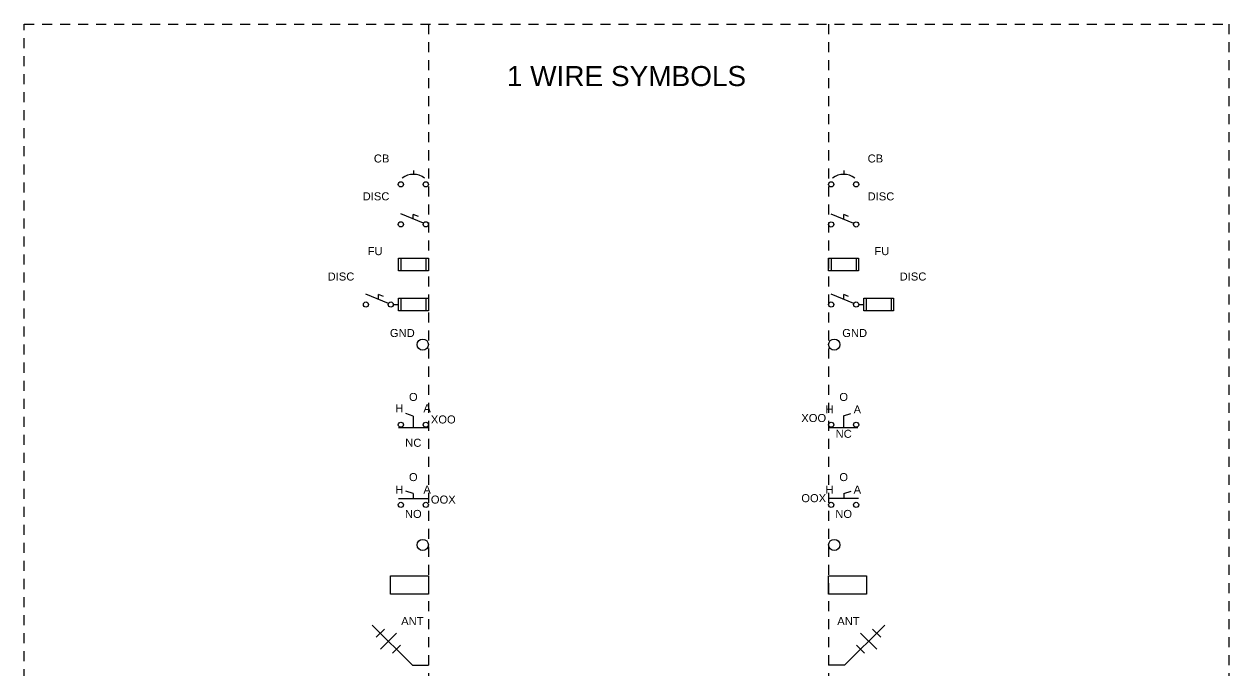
# Model space of a CAD drawing. Header units: inches. Extents: x 0 to 118, y -25 to 20.
# Drawn here: x 57.45 to 72.5, y 9.43 to 17.5 of the extents above; entities that cross this region are included whole.
import ezdxf
from ezdxf.enums import TextEntityAlignment as Align

# ---------------------------------------------------------------- set-up
doc = ezdxf.new("R2010")
doc.units = ezdxf.units.IN
doc.header["$MEASUREMENT"] = 0
doc.linetypes.add('HIDDEN2', pattern=[0.1875, 0.125, -0.0625])
doc.layers.add('BORDER2', color=220, linetype='HIDDEN2')
doc.styles.add('INERCONNECT TABLES', font='arial.ttf', dxfattribs={"height": 0.1})
doc.styles.add('WD', font='arial.ttf', dxfattribs={"height": 1})

# ---------------------------------------------------------------- blocks, each defined once
blk = doc.blocks.new('GND_L')
blk.add_circle((-0.07, 0), 0.0699)
at = {"style": 'INERCONNECT TABLES', "flags": 8}
blk.add_attdef('Desc1', text='', height=0.1, dxfattribs=at).set_placement((-3.499, 0.15), align=Align.MIDDLE_RIGHT)
at = {"linetype": 'Continuous', "style": 'INERCONNECT TABLES', "flags": 8}
for tag, p in [('Tag1', (-0.17, 0.145)), ('Desc2', (-3.499, 0)), ('Term1', (-0.221, 0)), ('Desc3', (-3.499, -0.15))]:
    blk.add_attdef(tag, text='', height=0.1, dxfattribs=at).set_placement(p, align=Align.MIDDLE_RIGHT)
at = {"flags": 9}
for tag, p, height, style in [('X4TERM01', (-0.14, 0), 0.0125, 'WD'), ('X2TERM01', (-0.07, 0.07), 0.0125, 'WD'), ('X1TERM01', (0, 0), 0.0125, 'WD'), ('LINKTERM', (-0.07, -0.002), 0.00125, 'WD'), ('X8TERM01', (-0.07, -0.07), 0.0125, 'WD'), ('INST', (0.048, -0.098), 0.01, 'INERCONNECT TABLES'), ('FAMILY', (0.051, -0.033), 0.01, 'INERCONNECT TABLES')]:
    blk.add_attdef(tag, p, '', height=height, dxfattribs=dict(at, style=style))
at = {"linetype": 'Continuous', "style": 'INERCONNECT TABLES', "flags": 9}
blk.add_attdef('MFG', text='', height=0.01, dxfattribs=at).set_placement((0.079, -0.048), align=Align.RIGHT)
for tag, p in [('P/N', (0.048, -0.065)), ('LOC', (0.049, -0.078))]:
    blk.add_attdef(tag, p, '', height=0.01, dxfattribs=at)
blk = doc.blocks.new('GND_R')
blk.add_circle((0.07, 0), 0.0699)
at = {"linetype": 'Continuous', "style": 'INERCONNECT TABLES', "flags": 8}
for tag, p in [('Tag1', (0.17, 0.145)), ('Term1', (0.221, 0)), ('Desc2', (3.5, 0)), ('Desc3', (3.5, -0.15))]:
    blk.add_attdef(tag, text='', height=0.1, dxfattribs=at).set_placement(p, align=Align.MIDDLE_LEFT)
at = {"style": 'INERCONNECT TABLES', "flags": 8}
blk.add_attdef('Desc1', text='', height=0.1, dxfattribs=at).set_placement((3.5, 0.15), align=Align.MIDDLE_LEFT)
at = {"flags": 9}
for tag, p, height, style in [('X4TERM01', (0, 0), 0.0125, 'WD'), ('X2TERM01', (0.07, 0.07), 0.0125, 'WD'), ('X1TERM01', (0.14, 0), 0.0125, 'WD'), ('X8TERM01', (0.07, -0.07), 0.0125, 'WD'), ('FAMILY', (0.19, -0.033), 0.01, 'INERCONNECT TABLES')]:
    blk.add_attdef(tag, p, '', height=height, dxfattribs=dict(at, style=style))
at = {"linetype": 'Continuous', "style": 'INERCONNECT TABLES', "flags": 9}
blk.add_attdef('MFG', text='', height=0.01, dxfattribs=at).set_placement((0.219, -0.048), align=Align.RIGHT)
for tag, p in [('P/N', (0.188, -0.065)), ('LOC', (0.189, -0.078)), ('INST', (0.189, -0.097))]:
    blk.add_attdef(tag, p, '', height=0.01, dxfattribs=at)
blk = doc.blocks.new('HOASwitch_NO_R')
for p, q in [((0.188, 0.141), (0.281, 0.172)), ((0.372, 0.078), (0.007, 0.078)), ((0.188, 0.141), (0.188, 0.078))]:
    blk.add_line(p, q)
for centre in [(0.032, 0), (0.343, 0)]:
    blk.add_circle(centre, 0.0322)
at = {"style": 'INERCONNECT TABLES', "flags": 8}
for tag, p in [('Position2', (0.188, 0.297)), ('Contact', (0.188, -0.163))]:
    blk.add_attdef(tag, text='', height=0.1, dxfattribs=at).set_placement(p, align=Align.CENTER)
for tag, p in [('Tag1', (0.487, 0.366)), ('Desc1', (3.5, 0.15))]:
    blk.add_attdef(tag, text='', height=0.1, dxfattribs=at).set_placement(p, align=Align.MIDDLE_LEFT)
for tag, height, style, flags, p in [('Position1', 0.1, 'INERCONNECT TABLES', 8, (0.062, 0.141)), ('X2LINK', 0.01, 'WD', 9, (0.188, 0.219)), ('State', 0.1, 'INERCONNECT TABLES', 8, (-0.031, 0.034)), ('X1TERM02', 0.0125, 'WD', 9, (0, 0)), ('X8LINK', 0.01, 'WD', 9, (0.188, 0)), ('X4TERM01', 0.0125, 'WD', 9, (0.375, 0))]:
    blk.add_attdef(tag, text='', height=height, dxfattribs=dict(style=style, flags=flags)).set_placement(p, align=Align.RIGHT)
for tag, p, height, style, flags in [('Position3', (0.312, 0.141), 0.1, 'INERCONNECT TABLES', 8), ('FAMILY', (0.156, 0.091), 0.01, 'WD', 9)]:
    blk.add_attdef(tag, p, '', height=height, dxfattribs=dict(style=style, flags=flags))
at = {"linetype": 'Continuous', "style": 'INERCONNECT TABLES', "flags": 9}
blk.add_attdef('MFG', text='', height=0.01, dxfattribs=at).set_placement((0.188, 0.078), align=Align.RIGHT)
for tag, p in [('P/N', (0.156, 0.063)), ('LOC', (0.156, 0.049)), ('INST', (0.156, 0.035))]:
    blk.add_attdef(tag, p, '', height=0.01, dxfattribs=at)
at = {"linetype": 'Continuous', "style": 'INERCONNECT TABLES', "flags": 8}
for tag, p in [('Desc2', (3.5, 0)), ('Desc3', (3.5, -0.15))]:
    blk.add_attdef(tag, text='', height=0.1, dxfattribs=at).set_placement(p, align=Align.MIDDLE_LEFT)
blk.add_attdef('Term1', text='', height=0.1, dxfattribs=at).set_placement((-0.062, -0.031), align=Align.TOP_RIGHT)
blk.add_attdef('OuterTerm1', text='', height=0.1, dxfattribs=at).set_placement((0.438, -0.031), align=Align.TOP_LEFT)
blk = doc.blocks.new('TB_Round_L')
blk.add_circle((-0.07, 0), 0.0699)
at = {"style": 'INERCONNECT TABLES', "flags": 8}
blk.add_attdef('Desc1', text='', height=0.1, dxfattribs=at).set_placement((-3.5, 0.15), align=Align.MIDDLE_RIGHT)
at = {"linetype": 'Continuous', "style": 'INERCONNECT TABLES', "flags": 8}
for tag, p in [('Tag1', (-0.17, 0.145)), ('Desc2', (-3.5, 0)), ('Term1', (-0.221, 0)), ('Desc3', (-3.5, -0.15))]:
    blk.add_attdef(tag, text='', height=0.1, dxfattribs=at).set_placement(p, align=Align.MIDDLE_RIGHT)
at = {"flags": 9}
for tag, p, height, style in [('X4TERM01', (-0.14, 0), 0.0125, 'WD'), ('X2TERM01', (-0.07, 0.07), 0.0125, 'WD'), ('X1TERM01', (0, 0), 0.0125, 'WD'), ('LINKTERM', (-0.07, -0.002), 0.00125, 'WD'), ('X8TERM01', (-0.07, -0.07), 0.0125, 'WD'), ('INST', (0.048, -0.098), 0.01, 'INERCONNECT TABLES'), ('FAMILY', (0.051, -0.033), 0.01, 'INERCONNECT TABLES')]:
    blk.add_attdef(tag, p, '', height=height, dxfattribs=dict(at, style=style))
at = {"linetype": 'Continuous', "style": 'INERCONNECT TABLES', "flags": 9}
blk.add_attdef('MFG', text='', height=0.01, dxfattribs=at).set_placement((0.079, -0.048), align=Align.RIGHT)
for tag, p in [('P/N', (0.048, -0.065)), ('LOC', (0.049, -0.078))]:
    blk.add_attdef(tag, p, '', height=0.01, dxfattribs=at)
blk = doc.blocks.new('TB_Round_R')
blk.add_circle((0.07, 0), 0.0699)
at = {"linetype": 'Continuous', "style": 'INERCONNECT TABLES', "flags": 8}
for tag, p in [('Tag1', (0.17, 0.145)), ('Term1', (0.221, 0)), ('Desc2', (3.5, 0)), ('Desc3', (3.5, -0.15))]:
    blk.add_attdef(tag, text='', height=0.1, dxfattribs=at).set_placement(p, align=Align.MIDDLE_LEFT)
at = {"style": 'INERCONNECT TABLES', "flags": 8}
blk.add_attdef('Desc1', text='', height=0.1, dxfattribs=at).set_placement((3.5, 0.15), align=Align.MIDDLE_LEFT)
at = {"flags": 9}
for tag, p, height, style in [('X4TERM01', (0, 0), 0.0125, 'WD'), ('X2TERM01', (0.07, 0.07), 0.0125, 'WD'), ('X1TERM01', (0.14, 0), 0.0125, 'WD'), ('X8TERM01', (0.07, -0.07), 0.0125, 'WD'), ('FAMILY', (0.19, -0.033), 0.01, 'INERCONNECT TABLES')]:
    blk.add_attdef(tag, p, '', height=height, dxfattribs=dict(at, style=style))
at = {"linetype": 'Continuous', "style": 'INERCONNECT TABLES', "flags": 9}
blk.add_attdef('MFG', text='', height=0.01, dxfattribs=at).set_placement((0.219, -0.048), align=Align.RIGHT)
for tag, p in [('P/N', (0.188, -0.065)), ('LOC', (0.189, -0.078)), ('INST', (0.189, -0.097))]:
    blk.add_attdef(tag, p, '', height=0.01, dxfattribs=at)
blk = doc.blocks.new('TB_Square_L')
blk.add_lwpolyline([(-0.472, 0.115), (0, 0.115), (0, -0.115), (-0.472, -0.115)], close=True)
at = {"style": 'INERCONNECT TABLES', "flags": 8}
blk.add_attdef('Desc1', text='', height=0.1, dxfattribs=at).set_placement((-3.5, 0.15), align=Align.MIDDLE_RIGHT)
at = {"linetype": 'Continuous', "style": 'INERCONNECT TABLES', "flags": 8}
for tag, p in [('Tag1', (-0.572, 0.165)), ('Desc2', (-3.5, 0)), ('Desc3', (-3.5, -0.15))]:
    blk.add_attdef(tag, text='', height=0.1, dxfattribs=at).set_placement(p, align=Align.MIDDLE_RIGHT)
at = {"style": 'WD', "flags": 9}
for tag, p in [('X4TERM01', (-0.472, 0)), ('X2TERM01', (-0.236, 0.115)), ('X1TERM01', (0, 0)), ('X8TERM01', (-0.236, -0.115))]:
    blk.add_attdef(tag, p, '', height=0.0125, dxfattribs=at)
at = {"linetype": 'Continuous', "style": 'INERCONNECT TABLES', "flags": 8}
blk.add_attdef('Term1', text='', height=0.1, dxfattribs=at).set_placement((-0.236, 0), align=Align.MIDDLE_CENTER)
at = {"linetype": 'Continuous', "style": 'INERCONNECT TABLES', "flags": 9}
for tag, p in [('LOC', (-0.32, 0.091)), ('P/N', (-0.319, 0.104)), ('INST', (-0.319, 0.074))]:
    blk.add_attdef(tag, p, '', height=0.01, dxfattribs=at)
at = {"style": 'WD', "width": 0.7, "flags": 9}
blk.add_attdef('FAMILY', (-0.319, 0.132), '', height=0.01, dxfattribs=at)
at = {"linetype": 'Continuous', "style": 'INERCONNECT TABLES', "flags": 9}
blk.add_attdef('MFG', text='', height=0.01, dxfattribs=at).set_placement((-0.288, 0.119), align=Align.RIGHT)
blk = doc.blocks.new('TB_Square_R')
blk.add_lwpolyline([(0, 0.115), (0.472, 0.115), (0.472, -0.115), (0, -0.115)], close=True)
at = {"linetype": 'Continuous', "style": 'INERCONNECT TABLES', "flags": 8}
for tag, p in [('Tag1', (0.572, 0.165)), ('Desc2', (3.5, 0)), ('Desc3', (3.5, -0.15))]:
    blk.add_attdef(tag, text='', height=0.1, dxfattribs=at).set_placement(p, align=Align.MIDDLE_LEFT)
at = {"style": 'INERCONNECT TABLES', "flags": 8}
blk.add_attdef('Desc1', text='', height=0.1, dxfattribs=at).set_placement((3.5, 0.15), align=Align.MIDDLE_LEFT)
at = {"linetype": 'Continuous', "style": 'INERCONNECT TABLES', "flags": 9}
for tag, p in [('LOC', (-0.041, 0.018)), ('P/N', (-0.041, 0.03)), ('INST', (-0.041, 0.005))]:
    blk.add_attdef(tag, p, '', height=0.01, dxfattribs=at)
at = {"style": 'WD', "width": 0.7, "flags": 9}
blk.add_attdef('FAMILY', (-0.04, 0.065), '', height=0.01, dxfattribs=at)
at = {"linetype": 'Continuous', "style": 'INERCONNECT TABLES', "flags": 9}
blk.add_attdef('MFG', text='', height=0.01, dxfattribs=at).set_placement((-0.007, 0.049), align=Align.RIGHT)
at = {"style": 'WD', "flags": 9}
for tag, p in [('X4TERM01', (0, 0)), ('X2TERM01', (0.236, 0.115)), ('X1TERM01', (0.472, 0)), ('X8TERM01', (0.236, -0.115))]:
    blk.add_attdef(tag, p, '', height=0.0125, dxfattribs=at)
at = {"linetype": 'Continuous', "style": 'INERCONNECT TABLES', "flags": 8}
blk.add_attdef('Term1', text='', height=0.1, dxfattribs=at).set_placement((0.236, 0), align=Align.MIDDLE_CENTER)
blk = doc.blocks.new('CB_L')
blk.add_line((-0.187, 0.173), (-0.187, 0.126))
for centre in [(-0.343, 0), (-0.032, 0)]:
    blk.add_circle(centre, 0.0322)
blk.add_arc((-0.187, -0.109), 0.234, 53.1301, 126.8699)
at = {"style": 'INERCONNECT TABLES', "flags": 8}
for tag, p in [('Tag1', (-0.487, 0.323)), ('Desc1', (-3.5, 0.15)), ('Desc2', (-3.5, 0)), ('Desc3', (-3.5, -0.15))]:
    blk.add_attdef(tag, text='', height=0.1, dxfattribs=at).set_placement(p, align=Align.MIDDLE_RIGHT)
blk.add_attdef('Rating', text='', height=0.1, dxfattribs=at).set_placement((-0.187, 0.213), align=Align.CENTER)
at = {"flags": 9}
for tag, p, height, style in [('X2LINK', (-0.187, 0.369), 0.01, 'WD'), ('FAMILY', (0.017, 0.152), 0.01, 'WD'), ('X4TERM01', (-0.375, 0), 0.0125, 'WD'), ('X8LINK', (-0.187, 0), 0.01, 'WD'), ('X1TERM02', (0, 0), 0.0125, 'WD'), ('INST', (0.014, 0.084), 0.01, 'INERCONNECT TABLES'), ('MFG', (0.016, 0.115), 0.01, 'INERCONNECT TABLES'), ('LOC', (0.016, 0.1), 0.01, 'INERCONNECT TABLES'), ('P/N', (0.019, 0.132), 0.01, 'INERCONNECT TABLES')]:
    blk.add_attdef(tag, p, '', height=height, dxfattribs=dict(at, style=style))
at = {"linetype": 'Continuous', "style": 'INERCONNECT TABLES', "flags": 8}
blk.add_attdef('OuterTerm1', text='', height=0.1, dxfattribs=at).set_placement((-0.438, -0.042), align=Align.TOP_RIGHT)
blk.add_attdef('Term1', text='', height=0.1, dxfattribs=at).set_placement((0.063, -0.042), align=Align.TOP_LEFT)
blk = doc.blocks.new('CB_R')
blk.add_line((0.188, 0.173), (0.188, 0.126))
for centre in [(0.032, 0), (0.343, 0)]:
    blk.add_circle(centre, 0.0322)
blk.add_arc((0.188, -0.109), 0.234, 53.1301, 126.8699)
at = {"style": 'INERCONNECT TABLES', "flags": 8}
blk.add_attdef('Rating', text='', height=0.1, dxfattribs=at).set_placement((0.188, 0.2), align=Align.CENTER)
for tag, p in [('Tag1', (0.487, 0.323)), ('Desc1', (3.501, 0.15)), ('Desc2', (3.501, 0)), ('Desc3', (3.501, -0.15))]:
    blk.add_attdef(tag, text='', height=0.1, dxfattribs=at).set_placement(p, align=Align.MIDDLE_LEFT)
at = {"flags": 9}
for tag, p, height, style in [('X2LINK', (0.188, 0.219), 0.01, 'WD'), ('FAMILY', (0.392, 0.152), 0.01, 'WD'), ('X4TERM01', (0, 0), 0.0125, 'WD'), ('X8LINK', (0.188, 0), 0.01, 'WD'), ('X1TERM02', (0.375, 0), 0.0125, 'WD'), ('MFG', (0.391, 0.115), 0.01, 'INERCONNECT TABLES'), ('LOC', (0.391, 0.099), 0.01, 'INERCONNECT TABLES'), ('INST', (0.392, 0.081), 0.01, 'INERCONNECT TABLES'), ('P/N', (0.394, 0.132), 0.01, 'INERCONNECT TABLES')]:
    blk.add_attdef(tag, p, '', height=height, dxfattribs=dict(at, style=style))
at = {"linetype": 'Continuous', "style": 'INERCONNECT TABLES', "flags": 8}
blk.add_attdef('Term1', text='', height=0.1, dxfattribs=at).set_placement((-0.063, -0.042), align=Align.TOP_RIGHT)
blk.add_attdef('OuterTerm1', text='', height=0.1, dxfattribs=at).set_placement((0.438, -0.042), align=Align.TOP_LEFT)
blk = doc.blocks.new('DISC_L')
for p, q in [((-0.062, 0.013), (-0.343, 0.13)), ((-0.125, 0.099), (-0.188, 0.125)), ((-0.188, 0.065), (-0.188, 0.125)), ((0, 0), (0, 0))]:
    blk.add_line(p, q)
for centre in [(-0.343, 0), (-0.032, 0)]:
    blk.add_circle(centre, 0.0322)
at = {"style": 'INERCONNECT TABLES', "flags": 8}
for tag, p in [('Tag1', (-0.487, 0.35)), ('Desc1', (-3.5, 0.15)), ('Desc2', (-3.5, 0)), ('Desc3', (-3.5, -0.15))]:
    blk.add_attdef(tag, text='', height=0.1, dxfattribs=at).set_placement(p, align=Align.MIDDLE_RIGHT)
blk.add_attdef('Rating', text='', height=0.1, dxfattribs=at).set_placement((-0.188, 0.156), align=Align.CENTER)
at = {"style": 'WD', "flags": 9}
for tag, p, height in [('X2LINK', (-0.188, 0.143), 0.01), ('FAMILY', (0.019, 0.145), 0.01), ('X4TERM01', (-0.375, 0), 0.0125), ('X1TERM02', (0, 0), 0.0125), ('Contact', (0.019, 0.04), 0.01), ('X8LINK', (-0.188, -0.016), 0.01)]:
    blk.add_attdef(tag, p, '', height=height, dxfattribs=at)
at = {"linetype": 'Continuous', "style": 'WD', "flags": 9}
for tag, p in [('LOC', (0.031, 0.077)), ('MFG', (0.04, 0.103)), ('P/N', (0.042, 0.123))]:
    blk.add_attdef(tag, text='', height=0.01, dxfattribs=at).set_placement(p, align=Align.CENTER)
blk.add_attdef('INST', (0.018, 0.061), '', height=0.01, dxfattribs=at)
at = {"linetype": 'Continuous', "style": 'INERCONNECT TABLES', "flags": 8}
blk.add_attdef('OuterTerm1', text='', height=0.1, dxfattribs=at).set_placement((-0.438, -0.042), align=Align.TOP_RIGHT)
blk.add_attdef('Term1', text='', height=0.1, dxfattribs=at).set_placement((0.063, -0.042), align=Align.TOP_LEFT)
blk = doc.blocks.new('DISC_R')
for p, q in [((0.313, 0.013), (0.032, 0.13)), ((0.188, 0.065), (0.188, 0.125)), ((0.25, 0.099), (0.188, 0.125))]:
    blk.add_line(p, q)
for centre in [(0.032, 0), (0.343, 0)]:
    blk.add_circle(centre, 0.0322)
at = {"style": 'INERCONNECT TABLES'}
for tag, p in [('Tag1', (0.487, 0.35)), ('Desc1', (3.5, 0.15)), ('Desc2', (3.5, 0)), ('Desc3', (3.5, -0.15))]:
    blk.add_attdef(tag, text='', height=0.1, dxfattribs=at).set_placement(p, align=Align.MIDDLE_LEFT)
blk.add_attdef('Rating', text='', height=0.1, dxfattribs=at).set_placement((0.188, 0.156), align=Align.CENTER)
at = {"style": 'WD', "flags": 9}
for tag, p, height in [('X2LINK', (0.188, 0.143), 0.01), ('X4TERM01', (0, 0), 0.0125), ('X1TERM02', (0.375, 0), 0.0125), ('Contact', (0.394, 0.04), 0.01), ('FAMILY', (0.394, 0.131), 0.01), ('X8LINK', (0.188, -0.016), 0.01)]:
    blk.add_attdef(tag, p, '', height=height, dxfattribs=at)
at = {"linetype": 'Continuous', "style": 'WD', "flags": 9}
for tag, p in [('LOC', (0.413, 0.075)), ('MFG', (0.415, 0.089)), ('P/N', (0.417, 0.108))]:
    blk.add_attdef(tag, text='', height=0.01, dxfattribs=at).set_placement(p, align=Align.CENTER)
blk.add_attdef('INST', (0.399, 0.061), '', height=0.01, dxfattribs=at)
at = {"linetype": 'Continuous', "style": 'INERCONNECT TABLES', "flags": 8}
blk.add_attdef('Term1', text='', height=0.1, dxfattribs=at).set_placement((-0.063, -0.042), align=Align.TOP_RIGHT)
blk.add_attdef('OuterTerm1', text='', height=0.1, dxfattribs=at).set_placement((0.438, -0.042), align=Align.TOP_LEFT)
blk = doc.blocks.new('DISC_Fuse_L')
for p, q in [((-0.499, 0.013), (-0.781, 0.13)), ((-0.562, 0.099), (-0.625, 0.125)), ((-0.625, 0.065), (-0.625, 0.125)), ((-0.438, 0), (-0.375, 0)), ((-0.375, 0.078), (0, 0.078)), ((-0.375, -0.078), (-0.375, 0.078)), ((-0.344, 0.078), (-0.344, -0.078)), ((-0.031, 0.078), (-0.031, -0.078)), ((0, 0.078), (0, -0.078)), ((0, -0.078), (-0.375, -0.078))]:
    blk.add_line(p, q)
for centre in [(-0.78, 0), (-0.47, 0)]:
    blk.add_circle(centre, 0.0322)
at = {"style": 'INERCONNECT TABLES', "flags": 8}
for tag, p in [('Tag1', (-0.925, 0.35)), ('Desc1', (-3.5, 0.15)), ('Desc2', (-3.5, 0)), ('Desc3', (-3.5, -0.15))]:
    blk.add_attdef(tag, text='', height=0.1, dxfattribs=at).set_placement(p, align=Align.MIDDLE_RIGHT)
blk.add_attdef('Rating', text='', height=0.1, dxfattribs=at).set_placement((-0.625, 0.156), align=Align.CENTER)
at = {"style": 'WD', "flags": 9}
for tag, p, height in [('X2LINK', (-0.625, 0.156), 0.01), ('X4TERM01', (-0.812, 0), 0.0125), ('Contact', (-0.419, 0.044), 0.01), ('FAMILY', (-0.418, 0.14), 0.01), ('X1TERM02', (0, 0), 0.0125), ('X8LINK', (-0.625, -0.016), 0.01)]:
    blk.add_attdef(tag, p, '', height=height, dxfattribs=at)
at = {"style": 'INERCONNECT TABLES', "flags": 8}
blk.add_attdef('Rating_FU', text='', height=0.1, dxfattribs=at).set_placement((-0.188, 0), align=Align.MIDDLE)
at = {"linetype": 'Continuous', "style": 'WD', "flags": 9}
for tag, p in [('MFG', (-0.397, 0.098)), ('LOC', (-0.398, 0.083)), ('P/N', (-0.395, 0.118))]:
    blk.add_attdef(tag, text='', height=0.01, dxfattribs=at).set_placement(p, align=Align.CENTER)
blk.add_attdef('INST', (-0.412, 0.07), '', height=0.01, dxfattribs=at)
at = {"linetype": 'Continuous', "style": 'INERCONNECT TABLES', "flags": 8}
blk.add_attdef('OuterTerm1', text='', height=0.1, dxfattribs=at).set_placement((-0.875, -0.042), align=Align.TOP_RIGHT)
blk.add_attdef('Term1', text='', height=0.1, dxfattribs=at).set_placement((0.062, -0.042), align=Align.TOP_LEFT)
blk = doc.blocks.new('DISC_Fuse_R')
for p, q in [((0.313, 0.013), (0.032, 0.13)), ((0.188, 0.065), (0.188, 0.125)), ((0.25, 0.099), (0.188, 0.125)), ((0.438, -0.078), (0.438, 0.078)), ((0.438, 0.078), (0.812, 0.078)), ((0.469, 0.078), (0.469, -0.078)), ((0.781, 0.078), (0.781, -0.078)), ((0.812, 0.078), (0.812, -0.078)), ((0.375, 0), (0.438, 0)), ((0.812, -0.078), (0.438, -0.078))]:
    blk.add_line(p, q)
for centre in [(0.032, 0), (0.343, 0)]:
    blk.add_circle(centre, 0.0322)
at = {"style": 'INERCONNECT TABLES', "flags": 8}
for tag, p in [('Tag1', (0.887, 0.35)), ('Desc1', (3.5, 0.15)), ('Desc2', (3.5, 0)), ('Desc3', (3.5, -0.15))]:
    blk.add_attdef(tag, text='', height=0.1, dxfattribs=at).set_placement(p, align=Align.MIDDLE_LEFT)
blk.add_attdef('Rating', text='', height=0.1, dxfattribs=at).set_placement((0.188, 0.156), align=Align.CENTER)
at = {"style": 'WD', "flags": 9}
for tag, p, height in [('X2LINK', (0.188, 0.156), 0.01), ('FAMILY', (0.394, 0.142), 0.01), ('X4TERM01', (0, 0), 0.0125), ('Contact', (0.262, 0.054), 0.01), ('INST', (0.399, 0.07), 0.01), ('X1TERM02', (0.812, 0), 0.0125), ('X8LINK', (0.188, -0.016), 0.01)]:
    blk.add_attdef(tag, p, '', height=height, dxfattribs=at)
at = {"style": 'INERCONNECT TABLES', "flags": 8}
blk.add_attdef('Rating_FU', text='', height=0.1, dxfattribs=at).set_placement((0.625, 0), align=Align.MIDDLE)
at = {"linetype": 'Continuous', "style": 'WD', "flags": 9}
for tag, p in [('MFG', (0.415, 0.1)), ('LOC', (0.414, 0.085)), ('P/N', (0.417, 0.12))]:
    blk.add_attdef(tag, text='', height=0.01, dxfattribs=at).set_placement(p, align=Align.CENTER)
at = {"linetype": 'Continuous', "style": 'INERCONNECT TABLES', "flags": 8}
blk.add_attdef('Term1', text='', height=0.1, dxfattribs=at).set_placement((-0.063, -0.042), align=Align.TOP_RIGHT)
blk.add_attdef('OuterTerm1', text='', height=0.1, dxfattribs=at).set_placement((0.875, -0.042), align=Align.TOP_LEFT)
blk = doc.blocks.new('Fuse_L')
for p, q in [((-0.375, -0.078), (-0.375, 0.078)), ((-0.375, 0.078), (0, 0.078)), ((-0.344, 0.078), (-0.344, -0.078)), ((-0.031, 0.078), (-0.031, -0.078)), ((0, 0.078), (0, -0.078)), ((0, -0.078), (-0.375, -0.078))]:
    blk.add_line(p, q)
at = {"style": 'INERCONNECT TABLES', "flags": 8}
for tag, p in [('Desc1', (-3.5, 0.15)), ('Tag1', (-0.572, 0.166)), ('Desc2', (-3.5, 0)), ('Desc3', (-3.5, -0.15))]:
    blk.add_attdef(tag, text='', height=0.1, dxfattribs=at).set_placement(p, align=Align.MIDDLE_RIGHT)
blk.add_attdef('FU_Rating', text='', height=0.1, dxfattribs=at).set_placement((-0.188, 0), align=Align.MIDDLE_CENTER)
at = {"style": 'WD', "flags": 9}
for tag, p, height in [('X4TERM01', (-0.375, 0), 0.0109), ('X2LINK', (-0.188, 0.109), 0.01), ('FAMILY', (-0.079, 0.112), 0.01), ('X1TERM02', (0, 0), 0.0109), ('X8LINK', (-0.188, -0.109), 0.01)]:
    blk.add_attdef(tag, p, '', height=height, dxfattribs=at)
at = {"linetype": 'Continuous', "style": 'WD', "flags": 9}
for tag, p in [('MFG', (-0.064, 0.084)), ('LOC', (-0.065, 0.073)), ('P/N', (-0.063, 0.098))]:
    blk.add_attdef(tag, text='', height=0.01, dxfattribs=at).set_placement(p, align=Align.CENTER)
blk.add_attdef('INST', (-0.077, 0.057), '', height=0.01, dxfattribs=at)
at = {"linetype": 'Continuous', "style": 'INERCONNECT TABLES', "flags": 8}
blk.add_attdef('Term1', text='', height=0.1, dxfattribs=at).set_placement((0.063, -0.042), align=Align.TOP_LEFT)
blk = doc.blocks.new('Fuse_R')
for p, q in [((0, 0.078), (0.375, 0.078)), ((0, -0.078), (0, 0.078)), ((0.031, 0.078), (0.031, -0.078)), ((0.344, 0.078), (0.344, -0.078)), ((0.375, 0.078), (0.375, -0.078)), ((0.375, -0.078), (0, -0.078))]:
    blk.add_line(p, q)
at = {"style": 'WD', "flags": 9}
for tag, p, height in [('FAMILY', (0.365, 0.162), 0.01), ('X4TERM01', (0, 0), 0.0109), ('X2LINK', (0.188, 0.109), 0.01), ('X1TERM02', (0.375, 0), 0.0109), ('X8LINK', (0.188, -0.109), 0.01)]:
    blk.add_attdef(tag, p, '', height=height, dxfattribs=at)
at = {"linetype": 'Continuous', "style": 'WD', "flags": 9}
for tag, p in [('P/N', (0.378, 0.143)), ('LOC', (0.374, 0.104)), ('MFG', (0.377, 0.123))]:
    blk.add_attdef(tag, text='', height=0.01, dxfattribs=at).set_placement(p, align=Align.CENTER)
at = {"style": 'INERCONNECT TABLES', "flags": 8}
for tag, p in [('Tag1', (0.572, 0.166)), ('Desc1', (3.5, 0.15)), ('Desc2', (3.5, 0)), ('Desc3', (3.5, -0.15))]:
    blk.add_attdef(tag, text='', height=0.1, dxfattribs=at).set_placement(p, align=Align.MIDDLE_LEFT)
blk.add_attdef('FU_Rating', text='', height=0.1, dxfattribs=at).set_placement((0.188, 0), align=Align.MIDDLE_CENTER)
at = {"linetype": 'Continuous', "style": 'WD', "flags": 9}
blk.add_attdef('INST', (0.361, 0.086), '', height=0.01, dxfattribs=at)
at = {"linetype": 'Continuous', "style": 'INERCONNECT TABLES', "flags": 8}
blk.add_attdef('Term1', text='', height=0.1, dxfattribs=at).set_placement((-0.063, -0.042), align=Align.TOP_RIGHT)
blk = doc.blocks.new('HOASwitch_NC_L')
for p, q in [((-0.188, 0.109), (-0.281, 0.141)), ((-0.188, 0.109), (-0.188, -0.041)), ((-0.372, -0.034), (-0.007, -0.034))]:
    blk.add_line(p, q)
for centre in [(-0.343, 0), (-0.032, 0)]:
    blk.add_circle(centre, 0.0322)
at = {"style": 'INERCONNECT TABLES', "flags": 8}
for tag, p in [('Tag1', (-0.487, 0.366)), ('Desc1', (-3.5, 0.15))]:
    blk.add_attdef(tag, text='', height=0.1, dxfattribs=at).set_placement(p, align=Align.MIDDLE_RIGHT)
for tag, p in [('Position2', (-0.188, 0.297)), ('Contact', (-0.188, -0.275))]:
    blk.add_attdef(tag, text='', height=0.1, dxfattribs=at).set_placement(p, align=Align.CENTER)
blk.add_attdef('Position1', text='', height=0.1, dxfattribs=at).set_placement((-0.312, 0.156), align=Align.RIGHT)
for tag, p, height, style, flags in [('X2LINK', (-0.188, 0.156), 0.01, 'WD', 9), ('Position3', (-0.062, 0.156), 0.1, 'INERCONNECT TABLES', 8), ('X4TERM01', (-0.375, 0), 0.0125, 'WD', 9), ('X1TERM02', (0, 0), 0.0125, 'WD', 9), ('State', (0.031, 0.016), 0.1, 'INERCONNECT TABLES', 8), ('FAMILY', (-0.219, -0.021), 0.01, 'WD', 9), ('X8LINK', (-0.188, -0.094), 0.01, 'WD', 9)]:
    blk.add_attdef(tag, p, '', height=height, dxfattribs=dict(style=style, flags=flags))
at = {"linetype": 'Continuous', "style": 'INERCONNECT TABLES', "flags": 8}
for tag, p in [('Desc2', (-3.5, 0)), ('Desc3', (-3.5, -0.15))]:
    blk.add_attdef(tag, text='', height=0.1, dxfattribs=at).set_placement(p, align=Align.MIDDLE_RIGHT)
blk.add_attdef('OuterTerm1', text='', height=0.1, dxfattribs=at).set_placement((-0.438, -0.031), align=Align.TOP_RIGHT)
at = {"linetype": 'Continuous', "style": 'INERCONNECT TABLES', "flags": 9}
blk.add_attdef('MFG', text='', height=0.01, dxfattribs=at).set_placement((-0.188, -0.034), align=Align.RIGHT)
for tag, p in [('P/N', (-0.219, -0.049)), ('LOC', (-0.219, -0.063)), ('INST', (-0.219, -0.077))]:
    blk.add_attdef(tag, p, '', height=0.01, dxfattribs=at)
at = {"linetype": 'Continuous', "style": 'INERCONNECT TABLES', "flags": 8}
blk.add_attdef('Term1', text='', height=0.1, dxfattribs=at).set_placement((0.062, -0.031), align=Align.TOP_LEFT)
blk = doc.blocks.new('HOASwitch_NO_L')
for p, q in [((-0.188, 0.141), (-0.281, 0.172)), ((-0.372, 0.078), (-0.007, 0.078)), ((-0.188, 0.141), (-0.188, 0.078))]:
    blk.add_line(p, q)
for centre in [(-0.343, 0), (-0.032, 0)]:
    blk.add_circle(centre, 0.0322)
at = {"style": 'INERCONNECT TABLES', "flags": 8}
for tag, p in [('Tag1', (-0.487, 0.366)), ('Desc1', (-3.5, 0.15))]:
    blk.add_attdef(tag, text='', height=0.1, dxfattribs=at).set_placement(p, align=Align.MIDDLE_RIGHT)
for tag, p in [('Position2', (-0.188, 0.297)), ('Contact', (-0.188, -0.163))]:
    blk.add_attdef(tag, text='', height=0.1, dxfattribs=at).set_placement(p, align=Align.CENTER)
blk.add_attdef('Position1', text='', height=0.1, dxfattribs=at).set_placement((-0.312, 0.141), align=Align.RIGHT)
for tag, p, height, style, flags in [('X2LINK', (-0.188, 0.219), 0.01, 'WD', 9), ('Position3', (-0.062, 0.141), 0.1, 'INERCONNECT TABLES', 8), ('X4TERM01', (-0.375, 0), 0.0125, 'WD', 9), ('FAMILY', (-0.218, 0.091), 0.01, 'WD', 9), ('X8LINK', (-0.188, 0), 0.01, 'WD', 9), ('X1TERM02', (0, 0), 0.0125, 'WD', 9), ('State', (0.031, 0.016), 0.1, 'INERCONNECT TABLES', 8)]:
    blk.add_attdef(tag, p, '', height=height, dxfattribs=dict(style=style, flags=flags))
at = {"linetype": 'Continuous', "style": 'INERCONNECT TABLES', "flags": 8}
for tag, p in [('Desc2', (-3.5, 0)), ('Desc3', (-3.5, -0.15))]:
    blk.add_attdef(tag, text='', height=0.1, dxfattribs=at).set_placement(p, align=Align.MIDDLE_RIGHT)
at = {"linetype": 'Continuous', "style": 'INERCONNECT TABLES', "flags": 9}
blk.add_attdef('MFG', text='', height=0.01, dxfattribs=at).set_placement((-0.187, 0.078), align=Align.RIGHT)
for tag, p in [('P/N', (-0.218, 0.063)), ('LOC', (-0.218, 0.049)), ('INST', (-0.218, 0.035))]:
    blk.add_attdef(tag, p, '', height=0.01, dxfattribs=at)
at = {"linetype": 'Continuous', "style": 'INERCONNECT TABLES', "flags": 8}
blk.add_attdef('OuterTerm1', text='', height=0.1, dxfattribs=at).set_placement((-0.438, -0.031), align=Align.TOP_RIGHT)
blk.add_attdef('Term1', text='', height=0.1, dxfattribs=at).set_placement((0.062, -0.031), align=Align.TOP_LEFT)
blk = doc.blocks.new('HOASwitch_NC_R')
for p, q in [((0.185, 0.11), (0.279, 0.141)), ((0.185, 0.11), (0.185, -0.04)), ((0, -0.033), (0.365, -0.033))]:
    blk.add_line(p, q)
for centre in [(0.032, 0), (0.343, 0)]:
    blk.add_circle(centre, 0.0322)
at = {"style": 'INERCONNECT TABLES', "flags": 8}
for tag, p in [('Position2', (0.188, 0.297)), ('Contact', (0.188, -0.163))]:
    blk.add_attdef(tag, text='', height=0.1, dxfattribs=at).set_placement(p, align=Align.CENTER)
for tag, p in [('Tag1', (0.487, 0.397)), ('Desc1', (3.5, 0.15))]:
    blk.add_attdef(tag, text='', height=0.1, dxfattribs=at).set_placement(p, align=Align.MIDDLE_LEFT)
for tag, height, style, flags, p in [('Position1', 0.1, 'INERCONNECT TABLES', 8, (0.062, 0.141)), ('X2LINK', 0.01, 'WD', 9, (0.188, 0.219)), ('State', 0.1, 'INERCONNECT TABLES', 8, (-0.031, 0.034)), ('X1TERM02', 0.0125, 'WD', 9, (0, 0)), ('X8LINK', 0.01, 'WD', 9, (0.188, 0)), ('X4TERM01', 0.0125, 'WD', 9, (0.375, 0))]:
    blk.add_attdef(tag, text='', height=height, dxfattribs=dict(style=style, flags=flags)).set_placement(p, align=Align.RIGHT)
for tag, p, height, style, flags in [('Position3', (0.312, 0.141), 0.1, 'INERCONNECT TABLES', 8), ('FAMILY', (0.156, 0.091), 0.01, 'WD', 9)]:
    blk.add_attdef(tag, p, '', height=height, dxfattribs=dict(style=style, flags=flags))
at = {"linetype": 'Continuous', "style": 'INERCONNECT TABLES', "flags": 9}
blk.add_attdef('MFG', text='', height=0.01, dxfattribs=at).set_placement((0.188, 0.078), align=Align.RIGHT)
for tag, p in [('P/N', (0.156, 0.063)), ('LOC', (0.156, 0.049)), ('INST', (0.156, 0.035))]:
    blk.add_attdef(tag, p, '', height=0.01, dxfattribs=at)
at = {"linetype": 'Continuous', "style": 'INERCONNECT TABLES', "flags": 8}
for tag, p in [('Desc2', (3.5, 0)), ('Desc3', (3.5, -0.15))]:
    blk.add_attdef(tag, text='', height=0.1, dxfattribs=at).set_placement(p, align=Align.MIDDLE_LEFT)
blk.add_attdef('Term1', text='', height=0.1, dxfattribs=at).set_placement((-0.062, -0.031), align=Align.TOP_RIGHT)
blk.add_attdef('OuterTerm1', text='', height=0.1, dxfattribs=at).set_placement((0.438, -0.031), align=Align.TOP_LEFT)
blk = doc.blocks.new('ANT_L')
for p, q in [((-0.2, 0), (-0.7, 0.5)), ((-0.55, 0.45), (-0.65, 0.35)), ((-0.4, 0.4), (-0.6, 0.2)), ((-0.35, 0.25), (-0.45, 0.15)), ((-0.2, 0), (0, 0))]:
    blk.add_line(p, q)
at = {"style": 'INERCONNECT TABLES', "flags": 8}
blk.add_attdef('Tag1', text='', height=0.1, dxfattribs=at).set_placement((-0.2, 0.5), align=Align.CENTER)
for tag, p in [('Desc1', (-3.5, 0.15)), ('Desc2', (-3.5, 0)), ('Desc3', (-3.5, -0.15))]:
    blk.add_attdef(tag, text='', height=0.1, dxfattribs=at).set_placement(p, align=Align.MIDDLE_RIGHT)
at = {"style": 'WD', "flags": 9}
blk.add_attdef('X1TERM01', (0, 0), '', height=0.0125, dxfattribs=at)
at = {"linetype": 'Continuous', "style": 'INERCONNECT TABLES', "flags": 8}
blk.add_attdef('Term1', text='', height=0.1, dxfattribs=at).set_placement((0.0628, -0.0422), align=Align.TOP_LEFT)
blk = doc.blocks.new('ANT_R')
for p, q in [((0.2, 0), (0.7, 0.5)), ((0.4, 0.4), (0.6, 0.2)), ((0.55, 0.45), (0.65, 0.35)), ((0.35, 0.25), (0.45, 0.15)), ((0.2, 0), (0, 0))]:
    blk.add_line(p, q)
at = {"style": 'INERCONNECT TABLES', "flags": 8}
blk.add_attdef('Tag1', text='', height=0.1, dxfattribs=at).set_placement((0.247, 0.5), align=Align.CENTER)
for tag, p in [('Desc1', (3.5, 0.15)), ('Desc2', (3.5, 0)), ('Desc3', (3.5, -0.15))]:
    blk.add_attdef(tag, text='', height=0.1, dxfattribs=at).set_placement(p, align=Align.MIDDLE_LEFT)
at = {"style": 'WD', "flags": 9}
blk.add_attdef('X4TERM01', text='', height=0.0125, dxfattribs=at).set_placement((0, 0), align=Align.RIGHT)
at = {"linetype": 'Continuous', "style": 'INERCONNECT TABLES', "flags": 8}
blk.add_attdef('Term1', text='', height=0.1, dxfattribs=at).set_placement((-0.063, -0.042), align=Align.TOP_RIGHT)

msp = doc.modelspace()

# ---------------------------------------------------------------- linework, layer by layer
at = {"layer": 'BORDER2'}
for p, q in [((62.5, 17.5), (62.5, 1)), ((67.5, 17.5), (67.5, 1))]:
    msp.add_line(p, q, dxfattribs=at)
at = {"layer": 'BORDER2', "linetype": 'HIDDEN2'}
msp.add_lwpolyline([(57.45, 17.5), (72.5, 17.5), (72.5, 1), (57.45, 1)], close=True, dxfattribs=at)

# ---------------------------------------------------------------- block references
for name, p, values in [('CB_L', (62.5, 15.5), {'Tag1': 'CB'}), ('CB_R', (67.5, 15.5), {'Tag1': 'CB'}), ('DISC_L', (62.5, 15.001), {'Tag1': 'DISC'}), ('DISC_R', (67.5, 15), {'Tag1': 'DISC'}), ('Fuse_L', (62.5, 14.501), {'Tag1': 'FU'}), ('Fuse_R', (67.5, 14.501), {'Tag1': 'FU'}), ('DISC_Fuse_L', (62.5, 14), {'Tag1': 'DISC'}), ('DISC_Fuse_R', (67.5, 14), {'Tag1': 'DISC'}), ('GND_L', (62.5, 13.5), {'Tag1': 'GND'}), ('GND_R', (67.5, 13.5), {'Tag1': 'GND'}), ('HOASwitch_NO_R', (67.5, 11.5), {'Contact': 'NO', 'Position1': 'H', 'Position2': 'O', 'Position3': 'A', 'State': 'OOX'})]:
    msp.add_blockref(name, p).add_auto_attribs(values)
at = {"linetype": 'Continuous'}
for name, p, values in [('HOASwitch_NC_L', (62.5, 12.5), {'Contact': 'NC', 'Position1': 'H', 'Position2': 'O', 'Position3': 'A', 'State': 'XOO'}), ('HOASwitch_NC_R', (67.5, 12.5), {'Contact': 'NC', 'Position1': 'H', 'Position2': 'O', 'Position3': 'A', 'State': 'XOO'}), ('HOASwitch_NO_L', (62.5, 11.5), {'Contact': 'NO', 'Position1': 'H', 'Position2': 'O', 'Position3': 'A', 'State': 'OOX'}), ('ANT_L', (62.5, 9.5), {'Tag1': 'ANT'}), ('ANT_R', (67.5, 9.5), {'Tag1': 'ANT'})]:
    msp.add_blockref(name, p, dxfattribs=at).add_auto_attribs(values)
for name, p in [('TB_Round_L', (62.5, 11)), ('TB_Round_R', (67.5, 11)), ('TB_Square_L', (62.5, 10.5)), ('TB_Square_R', (67.5, 10.5))]:
    msp.add_blockref(name, p)

# ---------------------------------------------------------------- texts
at = {"insert": (64.975, 16.85), "char_height": 0.25, "attachment_point": 5, "style": 'INERCONNECT TABLES'}
msp.add_mtext_dynamic_manual_height_columns('1 WIRE SYMBOLS', width=5.45, gutter_width=0.5, heights=[3.209], dxfattribs=at)

doc.saveas('drawing.dxf')
